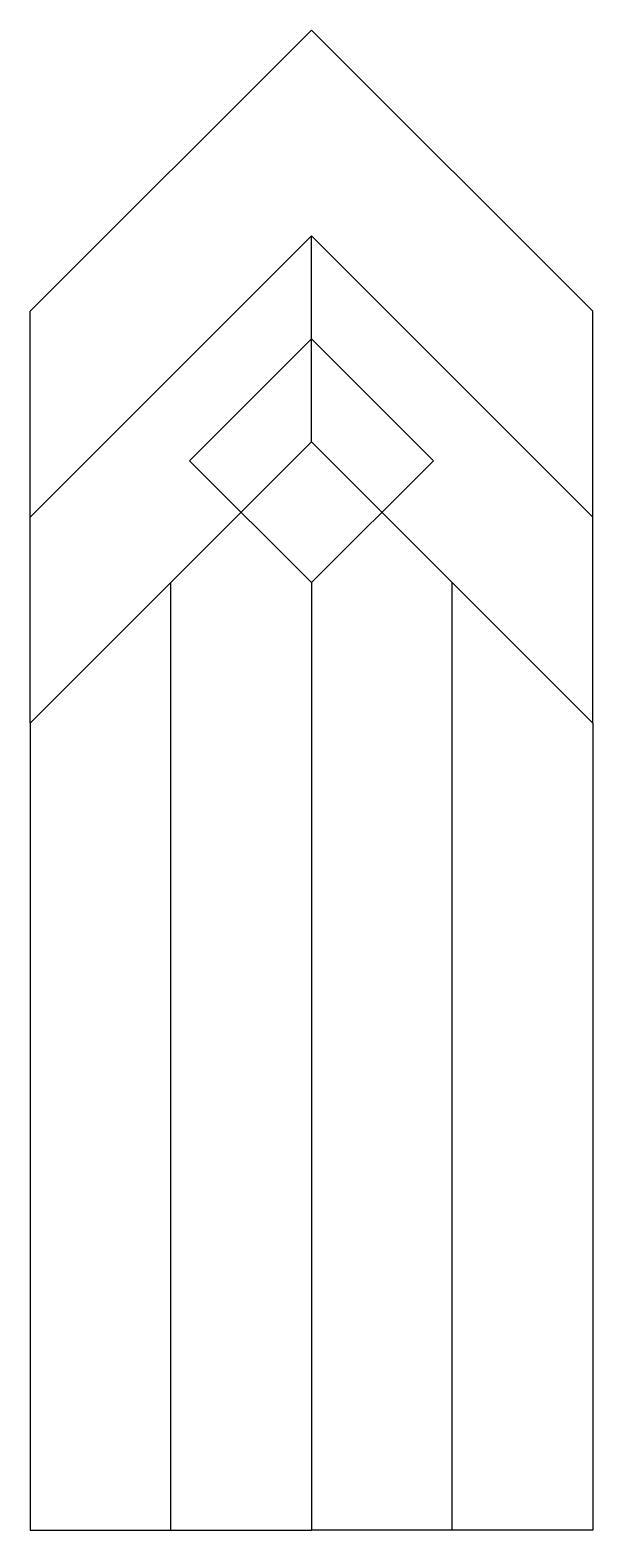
# Model space of a CAD drawing. Extents: x -38 to 38, y 0 to 205.
import ezdxf

# ---------------------------------------------------------------- set-up
doc = ezdxf.new("R2010")
doc.units = 0
doc.layers.add('MODELSKETCH_VISIBLE', color=7, linetype='CONTINUOUS')

msp = doc.modelspace()

# ---------------------------------------------------------------- linework, layer by layer
at = {"layer": 'MODELSKETCH_VISIBLE'}
for p, q in [((-38.4, 166.35), (0, 204.75)), ((38.4, 166.35), (0, 204.75)), ((-38.4, 138.24), (0, 176.64)), ((0, 148.53), (0, 176.64)), ((38.4, 138.24), (0, 176.64)), ((0, 148.53), (0, 176.64)), ((-38.4, 110.13), (-38.4, 166.35)), ((38.4, 110.13), (38.4, 166.35)), ((-16.63, 145.96), (0, 162.59)), ((16.63, 145.96), (0, 162.59)), ((-19.2, 129.33), (0, 148.53)), ((19.2, 129.33), (0, 148.53)), ((0, 129.33), (-16.63, 145.96)), ((0, 129.33), (16.63, 145.96)), ((-19.2, 129.33), (-38.4, 110.13)), ((-19.2, 0), (-19.2, 129.33)), ((0, 129.33), (0, 0)), ((19.2, 0), (19.2, 129.33)), ((19.2, 129.33), (38.4, 110.13)), ((-38.4, 110.13), (-38.4, 0)), ((38.4, 110.13), (38.4, 0)), ((-38.4, 0), (0, 0)), ((38.4, 0), (0, 0))]:
    msp.add_line(p, q, dxfattribs=at)

doc.saveas('drawing.dxf')
